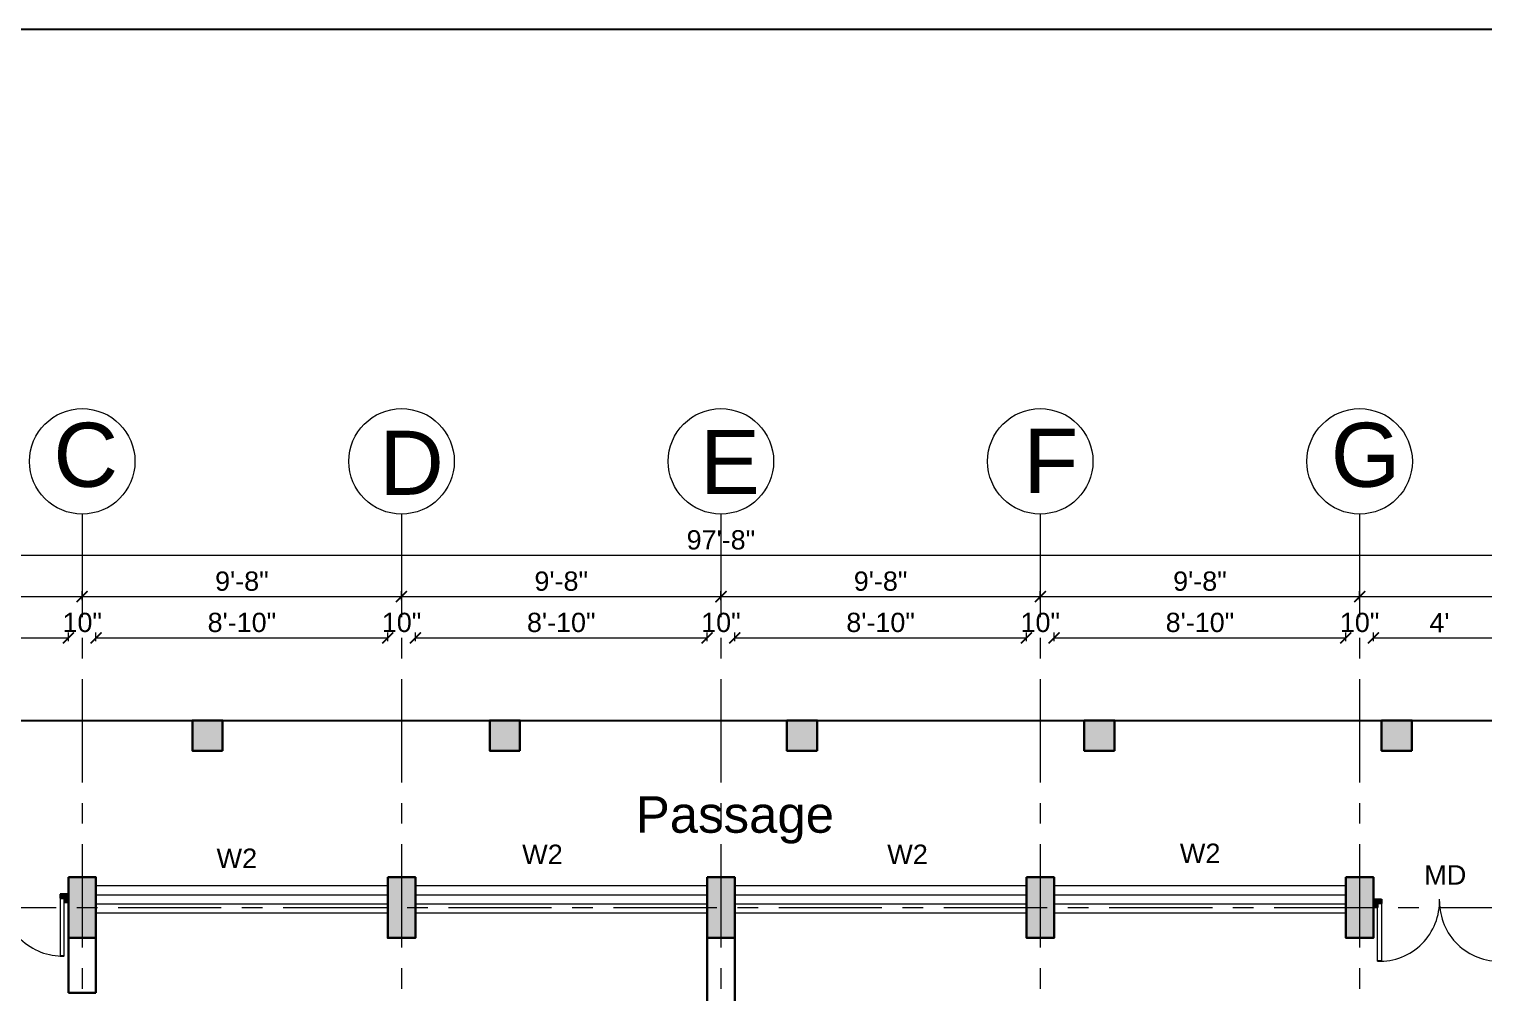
# Model space of a CAD drawing. Header units: inches. Extents: x -6800 to 96653, y -25814 to 17379.
# Drawn here: x -2993 to -2464, y 3328 to 3678 of the extents above; entities that cross this region are included whole.
import ezdxf

# ---------------------------------------------------------------- set-up
doc = ezdxf.new("R2010")
doc.units = ezdxf.units.IN
doc.header["$MEASUREMENT"] = 0
doc.header["$PDMODE"] = 34
doc.linetypes.add('CENTER', pattern=[2, 1.25, -0.25, 0.25, -0.25])
for name, color, linetype, lineweight in [('Cent line', 54, 'CENTER', 9), ('Column', 101, 'Continuous', 30), ('dimension', 50, 'Continuous', 20), ('dimension @ 1', 50, 'Continuous', 20), ('Door', 20, 'Continuous', 20), ('Page Format', 7, 'Continuous', 25), ('passage', 42, 'Continuous', 20), ('text', 31, 'Continuous', 13), ('Wall', 90, 'Continuous', 30), ('Win ele', 211, 'Continuous', 15), ('Window', 140, 'Continuous', 13)]:
    doc.layers.add(name, color=color, linetype=linetype, lineweight=lineweight)
doc.styles.get("Standard").update_dxf_attribs({"font": 'arial.ttf'})
doc.dimstyles.get("Standard").update_dxf_attribs({"dimtxt": 7, "dimasz": 4, "dimexe": 2, "dimexo": 2, "dimgap": 2, "dimtad": 1, "dimdec": 0, "dimzin": 0, "dimdsep": 46, "dimlunit": 4, "dimtxsty": 'Standard', "dimblk": 'ARCHTICK', "dimcen": 0.25, "dimclrd": 256, "dimclre": 256, "dimclrt": 256, "dimadec": 0, "dimazin": 0, "dimtfac": 1, "dimtdec": 0, "dimtofl": 0, "dimtmove": 0, "dimatfit": 3, "dimfxl": 1, "dimfxlon": 1, "dimtolj": 1, "dimtzin": 0, "dimlwd": -1, "dimlwe": -1, "dimarcsym": 1})

# ---------------------------------------------------------------- blocks, each defined once
blk = doc.blocks.new('col')
at = {"layer": 'Column'}
h = blk.add_hatch(color=256, dxfattribs=at)
h.dxf.hatch_style = 1
h.paths.add_polyline_path([(830.39, 923.41), (820.39, 923.41), (820.39, 901.41), (830.39, 901.41)])
blk.add_lwpolyline([(820.39, 923.41), (830.39, 923.41), (830.39, 901.41), (820.39, 901.41)], close=True, dxfattribs=at)
blk = doc.blocks.new('ext col2')
at = {"layer": 'Column'}
h = blk.add_hatch(color=256, dxfattribs=at)
h.dxf.hatch_style = 1
h.paths.add_polyline_path([(-33.85, -32.68), (-33.85, -21.68), (-44.85, -21.68), (-44.85, -32.68)])
blk.add_lwpolyline([(-44.85, -21.68), (-33.85, -21.68), (-33.85, -32.68), (-44.85, -32.68)], close=True, dxfattribs=at)
blk = doc.blocks.new('_ArchTick')
at = {"color": 0, "linetype": 'ByBlock', "const_width": 0.15}
blk.add_lwpolyline([(-0.5, -0.5), (0.5, 0.5)], dxfattribs=at)
blk = doc.blocks.new('*D1019')
at = {"layer": 'Defpoints', "color": 0, "transparency": 16777216}
for p in [(-2978.24, 3456.59), (-3026.24, 3366.59), (-2978.24, 3369.59)]:
    blk.add_point(p, dxfattribs=at)
at = {"layer": 'dimension', "transparency": 16777216}
for p, q in [((-3026.24, 3455.34), (-3026.24, 3458.59)), ((-3026.24, 3456.59), (-2978.24, 3456.59)), ((-2978.24, 3455.34), (-2978.24, 3458.59))]:
    blk.add_line(p, q, dxfattribs=at)
at = {"layer": 'dimension', "transparency": 16777216, "xscale": 4, "yscale": 4, "zscale": 4, "rotation": 180}
blk.add_blockref('_ArchTick', (-3026.24, 3456.59), dxfattribs=at)
at = {"layer": 'dimension', "transparency": 16777216, "xscale": 4, "yscale": 4, "zscale": 4}
blk.add_blockref('_ArchTick', (-2978.24, 3456.59), dxfattribs=at)
at = {"layer": 'dimension', "transparency": 16777216, "insert": (-3002.24, 3462.09), "char_height": 7, "attachment_point": 5}
blk.add_mtext("\\A1;4'", dxfattribs=at)
blk = doc.blocks.new('*D1018')
at = {"layer": 'Defpoints', "color": 0, "transparency": 16777216}
for p in [(-2968.24, 3456.59), (-2978.24, 3369.59), (-2968.24, 3369.59)]:
    blk.add_point(p, dxfattribs=at)
at = {"layer": 'dimension', "transparency": 16777216}
for p, q in [((-2978.24, 3455.34), (-2978.24, 3458.59)), ((-2968.24, 3455.34), (-2968.24, 3458.59))]:
    blk.add_line(p, q, dxfattribs=at)
at = {"layer": 'dimension', "transparency": 16777216, "insert": (-2973.24, 3462.16), "char_height": 7, "attachment_point": 5}
blk.add_mtext('\\A1;10"', dxfattribs=at)
blk = doc.blocks.new('*D1017')
at = {"layer": 'Defpoints', "color": 0, "transparency": 16777216}
for p in [(-2862.24, 3456.59), (-2968.24, 3369.59), (-2862.24, 3369.59)]:
    blk.add_point(p, dxfattribs=at)
at = {"layer": 'dimension', "transparency": 16777216}
for p, q in [((-2968.24, 3455.34), (-2968.24, 3458.59)), ((-2968.24, 3456.59), (-2862.24, 3456.59)), ((-2862.24, 3455.34), (-2862.24, 3458.59))]:
    blk.add_line(p, q, dxfattribs=at)
at = {"layer": 'dimension', "transparency": 16777216, "xscale": 4, "yscale": 4, "zscale": 4, "rotation": 180}
blk.add_blockref('_ArchTick', (-2968.24, 3456.59), dxfattribs=at)
at = {"layer": 'dimension', "transparency": 16777216, "xscale": 4, "yscale": 4, "zscale": 4}
blk.add_blockref('_ArchTick', (-2862.24, 3456.59), dxfattribs=at)
at = {"layer": 'dimension', "transparency": 16777216, "insert": (-2915.24, 3462.16), "char_height": 7, "attachment_point": 5}
blk.add_mtext('\\A1;8\'-10"', dxfattribs=at)
blk = doc.blocks.new('*D1016')
at = {"layer": 'Defpoints', "color": 0, "transparency": 16777216}
for p in [(-2852.24, 3456.59), (-2862.24, 3369.59), (-2852.24, 3369.59)]:
    blk.add_point(p, dxfattribs=at)
at = {"layer": 'dimension', "transparency": 16777216}
for p, q in [((-2862.24, 3455.34), (-2862.24, 3458.59)), ((-2852.24, 3455.34), (-2852.24, 3458.59))]:
    blk.add_line(p, q, dxfattribs=at)
at = {"layer": 'dimension', "transparency": 16777216, "insert": (-2857.24, 3462.16), "char_height": 7, "attachment_point": 5}
blk.add_mtext('\\A1;10"', dxfattribs=at)
blk = doc.blocks.new('*D1015')
at = {"layer": 'Defpoints', "color": 0, "transparency": 16777216}
for p in [(-2746.24, 3456.59), (-2852.24, 3369.59), (-2746.24, 3366.59)]:
    blk.add_point(p, dxfattribs=at)
at = {"layer": 'dimension', "transparency": 16777216}
for p, q in [((-2852.24, 3455.34), (-2852.24, 3458.59)), ((-2852.24, 3456.59), (-2746.24, 3456.59)), ((-2746.24, 3455.34), (-2746.24, 3458.59))]:
    blk.add_line(p, q, dxfattribs=at)
at = {"layer": 'dimension', "transparency": 16777216, "xscale": 4, "yscale": 4, "zscale": 4, "rotation": 180}
blk.add_blockref('_ArchTick', (-2852.24, 3456.59), dxfattribs=at)
at = {"layer": 'dimension', "transparency": 16777216, "xscale": 4, "yscale": 4, "zscale": 4}
blk.add_blockref('_ArchTick', (-2746.24, 3456.59), dxfattribs=at)
at = {"layer": 'dimension', "transparency": 16777216, "insert": (-2799.24, 3462.16), "char_height": 7, "attachment_point": 5}
blk.add_mtext('\\A1;8\'-10"', dxfattribs=at)
blk = doc.blocks.new('*D1014')
at = {"layer": 'Defpoints', "color": 0, "transparency": 16777216}
for p in [(-2736.24, 3456.59), (-2746.24, 3366.59), (-2736.24, 3369.59)]:
    blk.add_point(p, dxfattribs=at)
at = {"layer": 'dimension', "transparency": 16777216}
for p, q in [((-2746.24, 3455.34), (-2746.24, 3458.59)), ((-2736.24, 3455.34), (-2736.24, 3458.59))]:
    blk.add_line(p, q, dxfattribs=at)
at = {"layer": 'dimension', "transparency": 16777216, "insert": (-2741.24, 3462.16), "char_height": 7, "attachment_point": 5}
blk.add_mtext('\\A1;10"', dxfattribs=at)
blk = doc.blocks.new('*D1013')
at = {"layer": 'Defpoints', "color": 0, "transparency": 16777216}
for p in [(-2630.24, 3456.59), (-2736.24, 3369.59), (-2630.24, 3369.59)]:
    blk.add_point(p, dxfattribs=at)
at = {"layer": 'dimension', "transparency": 16777216}
for p, q in [((-2736.24, 3455.34), (-2736.24, 3458.59)), ((-2736.24, 3456.59), (-2630.24, 3456.59)), ((-2630.24, 3455.34), (-2630.24, 3458.59))]:
    blk.add_line(p, q, dxfattribs=at)
at = {"layer": 'dimension', "transparency": 16777216, "xscale": 4, "yscale": 4, "zscale": 4, "rotation": 180}
blk.add_blockref('_ArchTick', (-2736.24, 3456.59), dxfattribs=at)
at = {"layer": 'dimension', "transparency": 16777216, "xscale": 4, "yscale": 4, "zscale": 4}
blk.add_blockref('_ArchTick', (-2630.24, 3456.59), dxfattribs=at)
at = {"layer": 'dimension', "transparency": 16777216, "insert": (-2683.24, 3462.16), "char_height": 7, "attachment_point": 5}
blk.add_mtext('\\A1;8\'-10"', dxfattribs=at)
blk = doc.blocks.new('*D1012')
at = {"layer": 'Defpoints', "color": 0, "transparency": 16777216}
for p in [(-2620.24, 3456.59), (-2630.24, 3369.59), (-2620.24, 3369.59)]:
    blk.add_point(p, dxfattribs=at)
at = {"layer": 'dimension', "transparency": 16777216}
for p, q in [((-2630.24, 3455.34), (-2630.24, 3458.59)), ((-2620.24, 3455.34), (-2620.24, 3458.59))]:
    blk.add_line(p, q, dxfattribs=at)
at = {"layer": 'dimension', "transparency": 16777216, "insert": (-2625.24, 3462.16), "char_height": 7, "attachment_point": 5}
blk.add_mtext('\\A1;10"', dxfattribs=at)
blk = doc.blocks.new('*D1011')
at = {"layer": 'Defpoints', "color": 0, "transparency": 16777216}
for p in [(-2514.24, 3456.59), (-2620.24, 3369.59), (-2514.24, 3369.59)]:
    blk.add_point(p, dxfattribs=at)
at = {"layer": 'dimension', "transparency": 16777216}
for p, q in [((-2620.24, 3455.34), (-2620.24, 3458.59)), ((-2620.24, 3456.59), (-2514.24, 3456.59)), ((-2514.24, 3455.34), (-2514.24, 3458.59))]:
    blk.add_line(p, q, dxfattribs=at)
at = {"layer": 'dimension', "transparency": 16777216, "xscale": 4, "yscale": 4, "zscale": 4, "rotation": 180}
blk.add_blockref('_ArchTick', (-2620.24, 3456.59), dxfattribs=at)
at = {"layer": 'dimension', "transparency": 16777216, "xscale": 4, "yscale": 4, "zscale": 4}
blk.add_blockref('_ArchTick', (-2514.24, 3456.59), dxfattribs=at)
at = {"layer": 'dimension', "transparency": 16777216, "insert": (-2567.24, 3462.16), "char_height": 7, "attachment_point": 5}
blk.add_mtext('\\A1;8\'-10"', dxfattribs=at)
blk = doc.blocks.new('*D1010')
at = {"layer": 'Defpoints', "color": 0, "transparency": 16777216}
for p in [(-2504.24, 3456.59), (-2514.24, 3369.59), (-2504.24, 3369.59)]:
    blk.add_point(p, dxfattribs=at)
at = {"layer": 'dimension', "transparency": 16777216}
for p, q in [((-2514.24, 3455.34), (-2514.24, 3458.59)), ((-2504.24, 3455.34), (-2504.24, 3458.59))]:
    blk.add_line(p, q, dxfattribs=at)
at = {"layer": 'dimension', "transparency": 16777216, "insert": (-2509.24, 3462.16), "char_height": 7, "attachment_point": 5}
blk.add_mtext('\\A1;10"', dxfattribs=at)
blk = doc.blocks.new('*D1009')
at = {"layer": 'Defpoints', "color": 0, "transparency": 16777216}
for p in [(-2456.24, 3456.59), (-2504.24, 3369.59), (-2456.24, 3366.59)]:
    blk.add_point(p, dxfattribs=at)
at = {"layer": 'dimension', "transparency": 16777216}
for p, q in [((-2504.24, 3455.34), (-2504.24, 3458.59)), ((-2504.24, 3456.59), (-2456.24, 3456.59)), ((-2456.24, 3455.34), (-2456.24, 3458.59))]:
    blk.add_line(p, q, dxfattribs=at)
at = {"layer": 'dimension', "transparency": 16777216, "xscale": 4, "yscale": 4, "zscale": 4, "rotation": 180}
blk.add_blockref('_ArchTick', (-2504.24, 3456.59), dxfattribs=at)
at = {"layer": 'dimension', "transparency": 16777216, "xscale": 4, "yscale": 4, "zscale": 4}
blk.add_blockref('_ArchTick', (-2456.24, 3456.59), dxfattribs=at)
at = {"layer": 'dimension', "transparency": 16777216, "insert": (-2480.24, 3462.09), "char_height": 7, "attachment_point": 5}
blk.add_mtext("\\A1;4'", dxfattribs=at)
blk = doc.blocks.new('*D999')
at = {"layer": 'Defpoints', "color": 0, "transparency": 16777216}
for p in [(-2973.24, 3471.59), (-3089.24, 3369.59), (-2973.24, 3369.59)]:
    blk.add_point(p, dxfattribs=at)
at = {"layer": 'dimension', "transparency": 16777216}
for p, q in [((-3089.24, 3470.34), (-3089.24, 3473.59)), ((-2973.24, 3470.34), (-2973.24, 3473.59)), ((-3089.24, 3471.59), (-2973.24, 3471.59))]:
    blk.add_line(p, q, dxfattribs=at)
at = {"layer": 'dimension', "transparency": 16777216, "xscale": 4, "yscale": 4, "zscale": 4, "rotation": 180}
blk.add_blockref('_ArchTick', (-3089.24, 3471.59), dxfattribs=at)
at = {"layer": 'dimension', "transparency": 16777216, "xscale": 4, "yscale": 4, "zscale": 4}
blk.add_blockref('_ArchTick', (-2973.24, 3471.59), dxfattribs=at)
at = {"layer": 'dimension', "transparency": 16777216, "insert": (-3031.24, 3477.16), "char_height": 7, "attachment_point": 5}
blk.add_mtext('\\A1;9\'-8"', dxfattribs=at)
blk = doc.blocks.new('*D998')
at = {"layer": 'Defpoints', "color": 0, "transparency": 16777216}
for p in [(-2857.24, 3471.59), (-2973.24, 3369.59), (-2857.24, 3369.59)]:
    blk.add_point(p, dxfattribs=at)
at = {"layer": 'dimension', "transparency": 16777216}
for p, q in [((-2973.24, 3470.34), (-2973.24, 3473.59)), ((-2857.24, 3470.34), (-2857.24, 3473.59)), ((-2973.24, 3471.59), (-2857.24, 3471.59))]:
    blk.add_line(p, q, dxfattribs=at)
at = {"layer": 'dimension', "transparency": 16777216, "xscale": 4, "yscale": 4, "zscale": 4, "rotation": 180}
blk.add_blockref('_ArchTick', (-2973.24, 3471.59), dxfattribs=at)
at = {"layer": 'dimension', "transparency": 16777216, "xscale": 4, "yscale": 4, "zscale": 4}
blk.add_blockref('_ArchTick', (-2857.24, 3471.59), dxfattribs=at)
at = {"layer": 'dimension', "transparency": 16777216, "insert": (-2915.24, 3477.16), "char_height": 7, "attachment_point": 5}
blk.add_mtext('\\A1;9\'-8"', dxfattribs=at)
blk = doc.blocks.new('*D997')
at = {"layer": 'Defpoints', "color": 0, "transparency": 16777216}
for p in [(-2741.24, 3471.59), (-2857.24, 3369.59), (-2741.24, 3369.59)]:
    blk.add_point(p, dxfattribs=at)
at = {"layer": 'dimension', "transparency": 16777216}
for p, q in [((-2857.24, 3470.34), (-2857.24, 3473.59)), ((-2741.24, 3470.34), (-2741.24, 3473.59)), ((-2857.24, 3471.59), (-2741.24, 3471.59))]:
    blk.add_line(p, q, dxfattribs=at)
at = {"layer": 'dimension', "transparency": 16777216, "xscale": 4, "yscale": 4, "zscale": 4, "rotation": 180}
blk.add_blockref('_ArchTick', (-2857.24, 3471.59), dxfattribs=at)
at = {"layer": 'dimension', "transparency": 16777216, "xscale": 4, "yscale": 4, "zscale": 4}
blk.add_blockref('_ArchTick', (-2741.24, 3471.59), dxfattribs=at)
at = {"layer": 'dimension', "transparency": 16777216, "insert": (-2799.24, 3477.16), "char_height": 7, "attachment_point": 5}
blk.add_mtext('\\A1;9\'-8"', dxfattribs=at)
blk = doc.blocks.new('*D996')
at = {"layer": 'Defpoints', "color": 0, "transparency": 16777216}
for p in [(-2625.24, 3471.59), (-2741.24, 3369.59), (-2625.24, 3369.59)]:
    blk.add_point(p, dxfattribs=at)
at = {"layer": 'dimension', "transparency": 16777216}
for p, q in [((-2741.24, 3470.34), (-2741.24, 3473.59)), ((-2625.24, 3470.34), (-2625.24, 3473.59)), ((-2741.24, 3471.59), (-2625.24, 3471.59))]:
    blk.add_line(p, q, dxfattribs=at)
at = {"layer": 'dimension', "transparency": 16777216, "xscale": 4, "yscale": 4, "zscale": 4, "rotation": 180}
blk.add_blockref('_ArchTick', (-2741.24, 3471.59), dxfattribs=at)
at = {"layer": 'dimension', "transparency": 16777216, "xscale": 4, "yscale": 4, "zscale": 4}
blk.add_blockref('_ArchTick', (-2625.24, 3471.59), dxfattribs=at)
at = {"layer": 'dimension', "transparency": 16777216, "insert": (-2683.24, 3477.16), "char_height": 7, "attachment_point": 5}
blk.add_mtext('\\A1;9\'-8"', dxfattribs=at)
blk = doc.blocks.new('*D995')
at = {"layer": 'Defpoints', "color": 0, "transparency": 16777216}
for p in [(-2509.24, 3471.59), (-2625.24, 3369.59), (-2509.24, 3369.59)]:
    blk.add_point(p, dxfattribs=at)
at = {"layer": 'dimension', "transparency": 16777216}
for p, q in [((-2625.24, 3470.34), (-2625.24, 3473.59)), ((-2509.24, 3470.34), (-2509.24, 3473.59)), ((-2625.24, 3471.59), (-2509.24, 3471.59))]:
    blk.add_line(p, q, dxfattribs=at)
at = {"layer": 'dimension', "transparency": 16777216, "xscale": 4, "yscale": 4, "zscale": 4, "rotation": 180}
blk.add_blockref('_ArchTick', (-2625.24, 3471.59), dxfattribs=at)
at = {"layer": 'dimension', "transparency": 16777216, "xscale": 4, "yscale": 4, "zscale": 4}
blk.add_blockref('_ArchTick', (-2509.24, 3471.59), dxfattribs=at)
at = {"layer": 'dimension', "transparency": 16777216, "insert": (-2567.24, 3477.16), "char_height": 7, "attachment_point": 5}
blk.add_mtext('\\A1;9\'-8"', dxfattribs=at)
blk = doc.blocks.new('*D994')
at = {"layer": 'Defpoints', "color": 0, "transparency": 16777216}
for p in [(-2393.24, 3471.59), (-2509.24, 3369.59), (-2393.24, 3369.59)]:
    blk.add_point(p, dxfattribs=at)
at = {"layer": 'dimension', "transparency": 16777216}
for p, q in [((-2509.24, 3470.34), (-2509.24, 3473.59)), ((-2393.24, 3470.34), (-2393.24, 3473.59)), ((-2509.24, 3471.59), (-2393.24, 3471.59))]:
    blk.add_line(p, q, dxfattribs=at)
at = {"layer": 'dimension', "transparency": 16777216, "xscale": 4, "yscale": 4, "zscale": 4, "rotation": 180}
blk.add_blockref('_ArchTick', (-2509.24, 3471.59), dxfattribs=at)
at = {"layer": 'dimension', "transparency": 16777216, "xscale": 4, "yscale": 4, "zscale": 4}
blk.add_blockref('_ArchTick', (-2393.24, 3471.59), dxfattribs=at)
at = {"layer": 'dimension', "transparency": 16777216, "insert": (-2451.24, 3477.16), "char_height": 7, "attachment_point": 5}
blk.add_mtext('\\A1;9\'-8"', dxfattribs=at)
blk = doc.blocks.new('*D992')
at = {"layer": 'Defpoints', "color": 0, "transparency": 16777216}
for p in [(-2155.24, 3486.59), (-3327.24, 3366.59), (-2155.24, 3366.59)]:
    blk.add_point(p, dxfattribs=at)
at = {"layer": 'dimension', "transparency": 16777216}
for p, q in [((-3327.24, 3485.34), (-3327.24, 3488.59)), ((-2155.24, 3485.34), (-2155.24, 3488.59)), ((-3327.24, 3486.59), (-2155.24, 3486.59))]:
    blk.add_line(p, q, dxfattribs=at)
at = {"layer": 'dimension', "transparency": 16777216, "xscale": 4, "yscale": 4, "zscale": 4, "rotation": 180}
blk.add_blockref('_ArchTick', (-3327.24, 3486.59), dxfattribs=at)
at = {"layer": 'dimension', "transparency": 16777216, "xscale": 4, "yscale": 4, "zscale": 4}
blk.add_blockref('_ArchTick', (-2155.24, 3486.59), dxfattribs=at)
at = {"layer": 'dimension', "transparency": 16777216, "insert": (-2741.24, 3492.16), "char_height": 7, "attachment_point": 5}
blk.add_mtext('\\A1;97\'-8"', dxfattribs=at)
blk = doc.blocks.new('D')
at = {"transparency": 33554508}
h = blk.add_hatch(color=4, dxfattribs=at)
h.dxf.hatch_style = 1
h.paths.add_polyline_path([(619.55, 27.79), (621.05, 27.79), (621.05, 29.29), (618.05, 29.29), (618.05, 26.29), (619.55, 26.29)])
h = blk.add_hatch(color=4, dxfattribs=at)
h.dxf.hatch_style = 1
h.paths.add_polyline_path([(664.55, 26.29), (666.05, 26.29), (666.05, 29.29), (663.05, 29.29), (663.05, 27.79), (664.55, 27.79)])
for p, q in [((618.05, 26.29), (618.05, 29.29)), ((618.05, 29.29), (621.05, 29.29)), ((621.05, 27.79), (619.55, 27.79)), ((619.55, 27.79), (619.55, 26.29)), ((621.05, 29.29), (621.05, 27.79)), ((666.05, 29.29), (663.05, 29.29)), ((663.05, 29.29), (663.05, 27.79)), ((663.05, 27.79), (664.55, 27.79)), ((664.55, 27.79), (664.55, 26.29)), ((666.05, 26.29), (666.05, 29.29)), ((619.55, 26.29), (618.05, 26.29)), ((664.55, 26.29), (666.05, 26.29)), ((621.05, 6.79), (619.55, 6.79)), ((663.05, 6.79), (664.55, 6.79))]:
    blk.add_line(p, q)
at = {"layer": 'Door'}
for p, q in [((619.55, 6.79), (619.55, 27.79)), ((621.05, 27.79), (621.05, 6.79)), ((663.05, 27.79), (663.05, 6.79)), ((664.55, 6.79), (664.55, 27.79))]:
    blk.add_line(p, q, dxfattribs=at)
for centre, radius, start, end in [((620.3, 28.54), 21.76, 268.0251, 1.9749), ((663.8, 28.51), 21.74, 179.9319, 271.9773)]:
    blk.add_arc(centre, radius, start, end, dxfattribs=at)

msp = doc.modelspace()

# ---------------------------------------------------------------- linework, layer by layer
at = {"layer": 'Cent line', "ltscale": 30, "transparency": 33554643}
for p, q in [((-2973.24, 3501.59), (-2973.24, 2913.59)), ((-2857.24, 3501.59), (-2857.24, 2913.59)), ((-2741.24, 3501.59), (-2741.24, 2913.59)), ((-2625.24, 3501.59), (-2625.24, 2913.59)), ((-2509.24, 3501.59), (-2509.24, 2913.59)), ((-3440.24, 3358.59), (-1973.24, 3358.59))]:
    msp.add_line(p, q, dxfattribs=at)
at = {"layer": 'dimension', "transparency": 33554651}
for centre in [(-2973.24, 3520.73), (-2857.24, 3520.73), (-2741.24, 3520.73), (-2625.24, 3520.73)]:
    msp.add_circle(centre, 19.15, dxfattribs=at)
at = {"layer": 'Page Format'}
msp.add_line((-4087.92, 3677.79), (-910.32, 3677.79), dxfattribs=at)
at = {"layer": 'passage', "lineweight": 25, "transparency": 33554687}
msp.add_line((-3365.24, 3426.59), (-2048.24, 3426.59), dxfattribs=at)
at = {"layer": 'text', "transparency": 33554687}
msp.add_circle((-2509.24, 3520.73), 19.15, dxfattribs=at)
at = {"layer": 'Wall'}
for p, q in [((-2978.24, 3347.59), (-2978.24, 3327.59)), ((-2968.24, 3347.59), (-2968.24, 3327.59)), ((-2746.24, 3347.59), (-2746.24, 3010.59)), ((-2736.24, 3347.59), (-2736.24, 3010.59)), ((-2968.24, 3327.59), (-2978.24, 3327.59))]:
    msp.add_line(p, q, dxfattribs=at)
at = {"layer": 'Window'}
for p, q in [((-2968.24, 3363.25), (-2862.24, 3363.25)), ((-2852.24, 3363.25), (-2746.24, 3363.25)), ((-2736.24, 3363.25), (-2630.24, 3363.25)), ((-2620.24, 3363.25), (-2514.24, 3363.25)), ((-2968.24, 3359.92), (-2862.24, 3359.92)), ((-2852.24, 3359.92), (-2746.24, 3359.92)), ((-2736.24, 3359.92), (-2630.24, 3359.92)), ((-2620.24, 3359.92), (-2514.24, 3359.92))]:
    msp.add_line(p, q, dxfattribs=at)
for points in [[(-2968.24, 3366.59), (-2862.24, 3366.59)], [(-2852.24, 3366.59), (-2746.24, 3366.59)], [(-2736.24, 3366.59), (-2630.24, 3366.59)], [(-2620.24, 3366.59), (-2514.24, 3366.59)], [(-2862.24, 3356.59), (-2968.24, 3356.59)], [(-2746.24, 3356.59), (-2852.24, 3356.59)], [(-2630.24, 3356.59), (-2736.24, 3356.59)], [(-2514.24, 3356.59), (-2620.24, 3356.59)]]:
    msp.add_lwpolyline(points, dxfattribs=at)

# ---------------------------------------------------------------- block references
at = {"lineweight": 25, "transparency": 33554687}
for p in [(-3644.29, 3334.22), (-3122.29, 3332.3)]:
    msp.add_blockref('D', p, dxfattribs=at)
at = {"layer": 'Win ele', "transparency": 33554526, "rotation": 180}
for p in [(-2967.09, 3393.9), (-2859.09, 3393.9), (-2751.09, 3393.9), (-2643.09, 3393.9), (-2535.09, 3393.9)]:
    msp.add_blockref('ext col2', p, dxfattribs=at)
at = {"layer": 'Win ele', "transparency": 33554526}
for p in [(-3798.63, 2446.18), (-3682.63, 2446.18), (-3566.63, 2446.18), (-3450.63, 2446.18), (-3334.63, 2446.18)]:
    msp.add_blockref('col', p, dxfattribs=at)

# ---------------------------------------------------------------- texts
at = {"layer": 'text', "transparency": 33554687, "attachment_point": 1}
for s, width, gutter_width, insert, char_height in [('C', 337.7784, 5.82, (-2983.71, 3534.76), 23.29), ('D', 337.7784, 5.82, (-2865.38, 3531.85), 23.29), ('E', 337.7784, 5.82, (-2748.8, 3532.14), 23.29), ('F', 337.7784, 5.82, (-2631.34, 3532.57), 23.29), ('G', 337.7784, 5.82, (-2519.71, 3534.76), 23.29), ('Passage', 659.4933, 3.31, (-2772.15, 3399.03), 13.248), ('W2', 1192.2441, 35.26, (-2924.46, 3380.03), 7.052), ('W2', 1192.2441, 35.26, (-2813.45, 3381.48), 7.052), ('W2', 1192.2441, 35.26, (-2680.84, 3381.48), 7.052), ('W2', 1192.2441, 35.26, (-2574.55, 3381.84), 7.052), ('MD', 1192.2441, 35.26, (-2485.8, 3373.98), 7.052)]:
    msp.add_mtext_dynamic_manual_height_columns(s, width=width, gutter_width=gutter_width, heights=[0], dxfattribs=dict(at, insert=insert, char_height=char_height))

# ---------------------------------------------------------------- dimensions: what is measured, and where the dimension line sits
at = {"layer": 'dimension @ 1', "transparency": 33554651}
for base, p1, p2, picture, middle in [((-2155.24, 3486.59), (-3327.24, 3366.59), (-2155.24, 3366.59), '*D992', (-2741.24, 3492.16)), ((-2973.24, 3471.59), (-3089.24, 3369.59), (-2973.24, 3369.59), '*D999', (-3031.24, 3477.16)), ((-2857.24, 3471.59), (-2973.24, 3369.59), (-2857.24, 3369.59), '*D998', (-2915.24, 3477.16)), ((-2741.24, 3471.59), (-2857.24, 3369.59), (-2741.24, 3369.59), '*D997', (-2799.24, 3477.16)), ((-2625.24, 3471.59), (-2741.24, 3369.59), (-2625.24, 3369.59), '*D996', (-2683.24, 3477.16)), ((-2509.24, 3471.59), (-2625.24, 3369.59), (-2509.24, 3369.59), '*D995', (-2567.24, 3477.16)), ((-2393.24, 3471.59), (-2509.24, 3369.59), (-2393.24, 3369.59), '*D994', (-2451.24, 3477.16)), ((-2978.24, 3456.59), (-3026.24, 3366.59), (-2978.24, 3369.59), '*D1019', (-3002.24, 3462.09)), ((-2968.24, 3456.59), (-2978.24, 3369.59), (-2968.24, 3369.59), '*D1018', (-2973.24, 3462.16)), ((-2862.24, 3456.59), (-2968.24, 3369.59), (-2862.24, 3369.59), '*D1017', (-2915.24, 3462.16)), ((-2852.24, 3456.59), (-2862.24, 3369.59), (-2852.24, 3369.59), '*D1016', (-2857.24, 3462.16)), ((-2746.24, 3456.59), (-2852.24, 3369.59), (-2746.24, 3366.59), '*D1015', (-2799.24, 3462.16)), ((-2736.24, 3456.59), (-2746.24, 3366.59), (-2736.24, 3369.59), '*D1014', (-2741.24, 3462.16)), ((-2630.24, 3456.59), (-2736.24, 3369.59), (-2630.24, 3369.59), '*D1013', (-2683.24, 3462.16)), ((-2620.24, 3456.59), (-2630.24, 3369.59), (-2620.24, 3369.59), '*D1012', (-2625.24, 3462.16)), ((-2514.24, 3456.59), (-2620.24, 3369.59), (-2514.24, 3369.59), '*D1011', (-2567.24, 3462.16)), ((-2504.24, 3456.59), (-2514.24, 3369.59), (-2504.24, 3369.59), '*D1010', (-2509.24, 3462.16)), ((-2456.24, 3456.59), (-2504.24, 3369.59), (-2456.24, 3366.59), '*D1009', (-2480.24, 3462.09))]:
    dim = msp.add_linear_dim(base=base, p1=p1, p2=p2, dimstyle='Standard', override={"dimscale": 1, "dimtix": 1, "dimtofl": 0, "dimtmove": 1, "dimatfit": 0, "dimfxl": 1.25}, dxfattribs=at)
    dim.commit()
    dim.dimension.update_dxf_attribs({"geometry": picture, "text_midpoint": middle})

doc.saveas('drawing.dxf')
